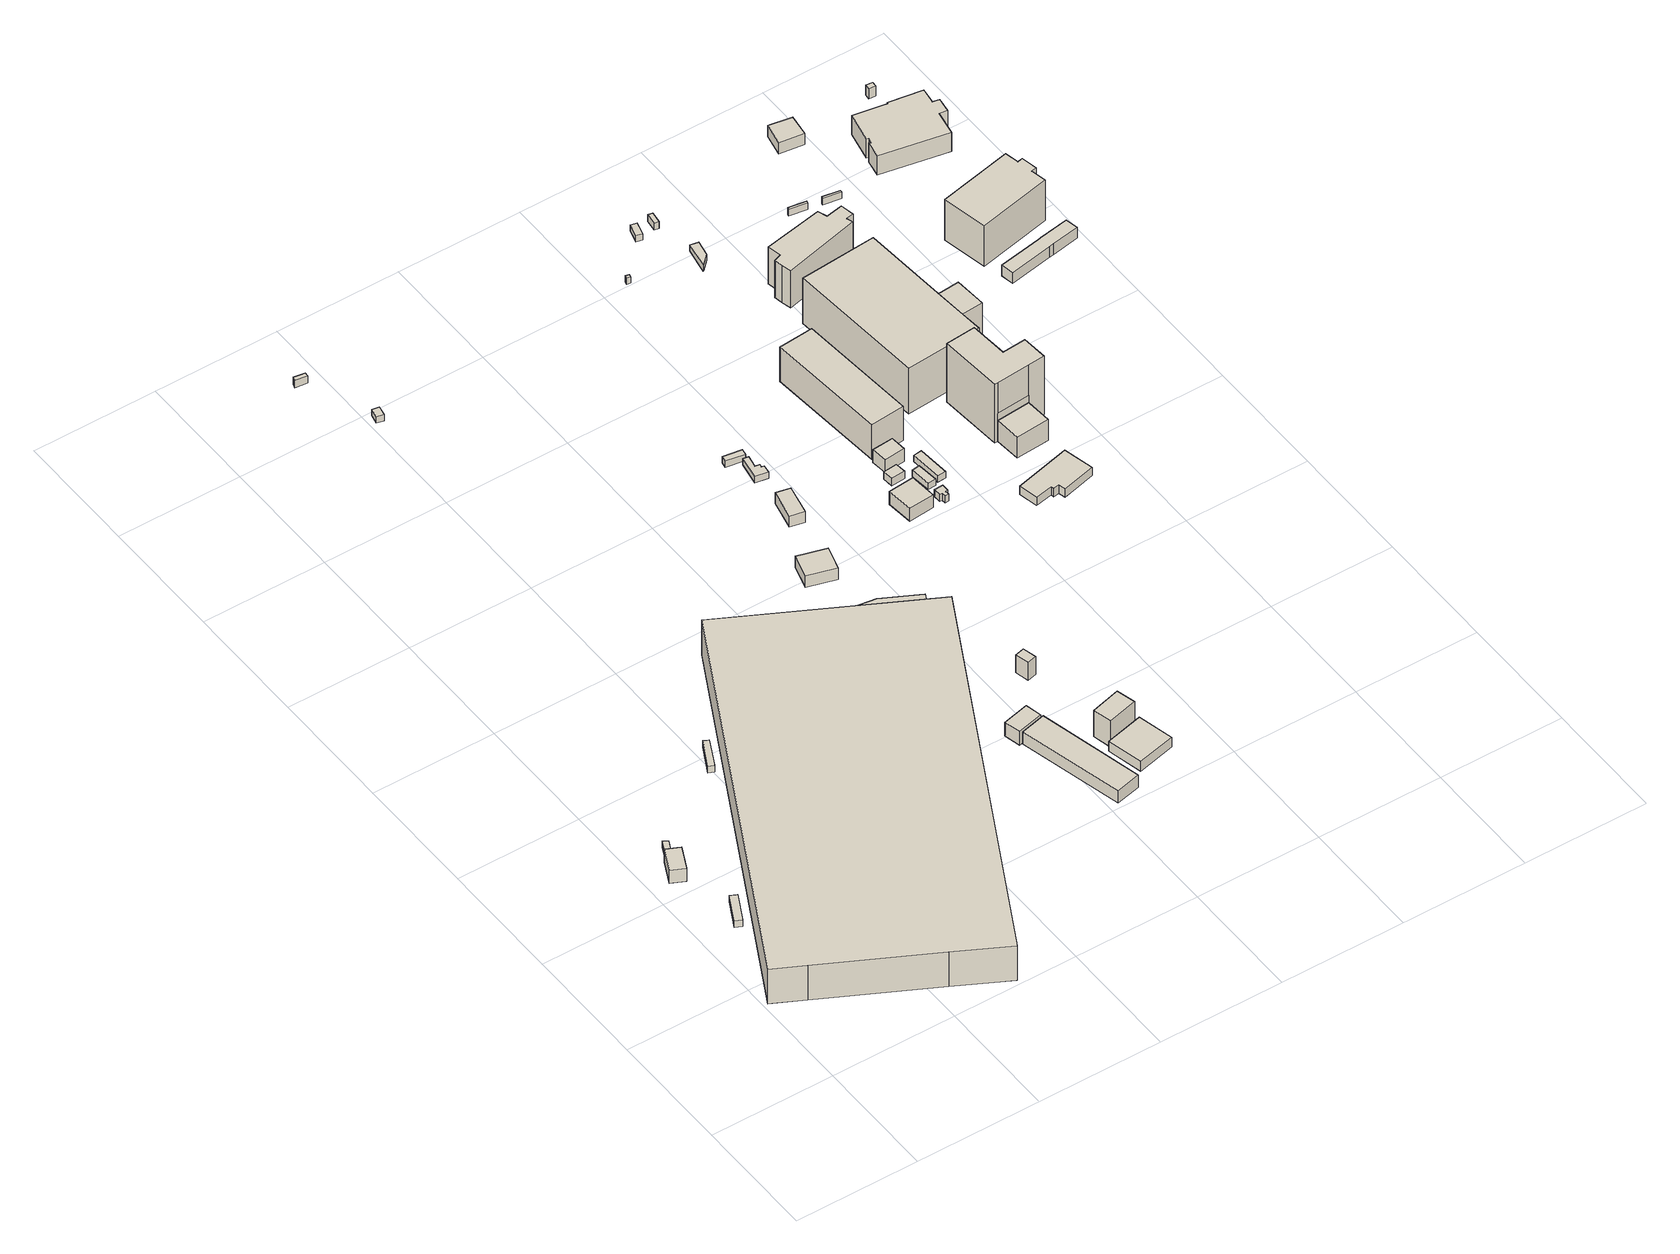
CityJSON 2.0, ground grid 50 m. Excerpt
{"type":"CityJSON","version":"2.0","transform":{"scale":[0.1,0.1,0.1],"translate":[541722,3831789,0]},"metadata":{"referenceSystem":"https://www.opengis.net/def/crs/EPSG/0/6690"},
"CityObjects":{
"building1":{"type":"Building","attributes":{"class":"3001","BuildingDetailAttribute.specifiedBuildingCoverageRate":0.6,"BuildingDetailAttribute.surveyYear":2017,"BuildingHighTideRiskAttribute.description":"1","BuildingHighTideRiskAttribute.rank":"2","BuildingHighTideRiskAttribute.depth":2.58,"BuildingIDAttribute.prefecture":"27","BuildingIDAttribute.city":"27108"},"geometry":[{"type":"Solid","lod":"1","boundaries":[[[[0,1,2,3]],[[2,4,5,3]],[[1,6,4,2]],[[0,7,6,1]],[[3,5,7,0]],[[4,6,7,5]]]]}]},
"building2":{"type":"Building","attributes":{"計測周辺長":27.74,"1/2500図郭":85,"区名":"大正区","町丁目名称":"船町２丁目","街区番号":1,"class":"3001","usage":"441","measuredHeight":6,"storeysAboveGround":1,"BuildingDetailAttribute.buildingRoofEdgeArea":45.51,"BuildingDetailAttribute.buildingStructureType":"610","BuildingDetailAttribute.buildingStructureOrgType":"2","BuildingDetailAttribute.detailedUsage":"1520","BuildingDetailAttribute.specifiedBuildingCoverageRate":0.6,"BuildingDetailAttribute.surveyYear":2017,"BuildingHighTideRiskAttribute.description":"1","BuildingHighTideRiskAttribute.rank":"2","BuildingHighTideRiskAttribute.depth":2.42,"BuildingIDAttribute.prefecture":"27","BuildingIDAttribute.city":"27108"},"geometry":[{"type":"Solid","lod":"1","boundaries":[[[[8,9,10,11]],[[10,12,13,11]],[[9,14,12,10]],[[8,15,14,9]],[[11,13,15,8]],[[12,14,15,13]]]]}]},
"building3":{"type":"Building","attributes":{"class":"3001","BuildingDetailAttribute.specifiedBuildingCoverageRate":0.6,"BuildingDetailAttribute.surveyYear":2017,"BuildingHighTideRiskAttribute.description":"1","BuildingHighTideRiskAttribute.rank":"2","BuildingHighTideRiskAttribute.depth":2.42,"BuildingIDAttribute.prefecture":"27","BuildingIDAttribute.city":"27108"},"geometry":[{"type":"Solid","lod":"1","boundaries":[[[[16,17,18,19]],[[18,20,21,19]],[[17,22,20,18]],[[16,23,22,17]],[[19,21,23,16]],[[20,22,23,21]]]]}]},
"building4":{"type":"Building","attributes":{"class":"3001","BuildingDetailAttribute.specifiedBuildingCoverageRate":0.6,"BuildingDetailAttribute.surveyYear":2017,"BuildingHighTideRiskAttribute.description":"1","BuildingHighTideRiskAttribute.rank":"2","BuildingHighTideRiskAttribute.depth":2.63,"BuildingIDAttribute.prefecture":"27","BuildingIDAttribute.city":"27108"},"geometry":[{"type":"Solid","lod":"1","boundaries":[[[[24,25,26,27]],[[26,28,29,27]],[[25,30,28,26]],[[24,31,30,25]],[[27,29,31,24]],[[28,30,31,29]]]]}]},
"building5":{"type":"Building","attributes":{"計測周辺長":508.28,"1/2500図郭":85,"区名":"大正区","町丁目名称":"船町２丁目","街区番号":1,"class":"3001","usage":"441","measuredHeight":16.4,"storeysAboveGround":1,"BuildingDetailAttribute.buildingRoofEdgeArea":14390.59,"BuildingDetailAttribute.buildingStructureType":"610","BuildingDetailAttribute.buildingStructureOrgType":"2","BuildingDetailAttribute.detailedUsage":"1520","BuildingDetailAttribute.specifiedBuildingCoverageRate":0.6,"BuildingDetailAttribute.surveyYear":2017,"BuildingTsunamiRiskAttribute.description":"1","BuildingTsunamiRiskAttribute.rank":"1","BuildingTsunamiRiskAttribute.depth":0.04,"BuildingHighTideRiskAttribute.description":"1","BuildingHighTideRiskAttribute.rank":"2","BuildingHighTideRiskAttribute.depth":2.72,"BuildingIDAttribute.prefecture":"27","BuildingIDAttribute.city":"27108"},"geometry":[{"type":"Solid","lod":"1","boundaries":[[[[32,33,34,35,36,37,38,39]],[[38,40,41,39]],[[37,42,40,38]],[[36,43,42,37]],[[35,44,43,36]],[[34,45,44,35]],[[33,46,45,34]],[[32,47,46,33]],[[39,41,47,32]],[[40,42,43,44,45,46,47,41]]]]}]},
"building6":{"type":"Building","attributes":{"計測周辺長":12.96,"1/2500図郭":85,"区名":"大正区","町丁目名称":"船町２丁目","街区番号":2,"class":"3001","usage":"441","measuredHeight":3.3,"storeysAboveGround":2,"BuildingDetailAttribute.buildingRoofEdgeArea":8.38,"BuildingDetailAttribute.buildingStructureType":"610","BuildingDetailAttribute.buildingStructureOrgType":"2","BuildingDetailAttribute.detailedUsage":"1520","BuildingDetailAttribute.specifiedBuildingCoverageRate":0.6,"BuildingDetailAttribute.surveyYear":2017,"BuildingTsunamiRiskAttribute.description":"1","BuildingTsunamiRiskAttribute.rank":"2","BuildingTsunamiRiskAttribute.depth":1.89,"BuildingHighTideRiskAttribute.description":"1","BuildingHighTideRiskAttribute.rank":"3","BuildingHighTideRiskAttribute.depth":4.84,"BuildingIDAttribute.prefecture":"27","BuildingIDAttribute.city":"27108"},"geometry":[{"type":"Solid","lod":"1","boundaries":[[[[48,49,50,51]],[[50,52,53,51]],[[49,54,52,50]],[[48,55,54,49]],[[51,53,55,48]],[[52,54,55,53]]]]}]},
"building7":{"type":"Building","attributes":{"class":"3001","BuildingDetailAttribute.specifiedBuildingCoverageRate":0.6,"BuildingDetailAttribute.surveyYear":2017,"BuildingHighTideRiskAttribute.description":"1","BuildingHighTideRiskAttribute.rank":"2","BuildingHighTideRiskAttribute.depth":2.8,"BuildingIDAttribute.prefecture":"27","BuildingIDAttribute.city":"27108"},"geometry":[{"type":"Solid","lod":"1","boundaries":[[[[56,57,58,59]],[[58,60,61,59]],[[57,62,60,58]],[[56,63,62,57]],[[59,61,63,56]],[[60,62,63,61]]]]}]},
"building8":{"type":"Building","attributes":{"計測周辺長":106.25,"1/2500図郭":85,"区名":"大正区","町丁目名称":"船町２丁目","街区番号":1,"class":"3001","usage":"441","measuredHeight":5.9,"storeysAboveGround":2,"BuildingDetailAttribute.buildingRoofEdgeArea":439.44,"BuildingDetailAttribute.buildingStructureType":"610","BuildingDetailAttribute.buildingStructureOrgType":"2","BuildingDetailAttribute.detailedUsage":"1520","BuildingDetailAttribute.specifiedBuildingCoverageRate":0.6,"BuildingDetailAttribute.surveyYear":2017,"BuildingTsunamiRiskAttribute.description":"1","BuildingTsunamiRiskAttribute.rank":"1","BuildingTsunamiRiskAttribute.depth":0.07,"BuildingHighTideRiskAttribute.description":"1","BuildingHighTideRiskAttribute.rank":"2","BuildingHighTideRiskAttribute.depth":2.84,"BuildingIDAttribute.prefecture":"27","BuildingIDAttribute.city":"27108"},"geometry":[{"type":"Solid","lod":"1","boundaries":[[[[64,65,66,67]],[[66,68,69,67]],[[65,70,68,66]],[[64,71,70,65]],[[67,69,71,64]],[[68,70,71,69]]]]}]},
"building9":{"type":"Building","attributes":{"class":"3001","measuredHeight":6.5,"BuildingDetailAttribute.specifiedBuildingCoverageRate":0.6,"BuildingDetailAttribute.surveyYear":2017,"BuildingTsunamiRiskAttribute.description":"1","BuildingTsunamiRiskAttribute.rank":"1","BuildingTsunamiRiskAttribute.depth":0.25,"BuildingHighTideRiskAttribute.description":"1","BuildingHighTideRiskAttribute.rank":"3","BuildingHighTideRiskAttribute.depth":3.13,"BuildingIDAttribute.prefecture":"27","BuildingIDAttribute.city":"27108"},"geometry":[{"type":"Solid","lod":"1","boundaries":[[[[72,73,74,75]],[[74,76,77,75]],[[73,78,76,74]],[[72,79,78,73]],[[75,77,79,72]],[[76,78,79,77]]]]}]},
"building10":{"type":"Building","attributes":{"class":"3003","measuredHeight":7.4,"BuildingDetailAttribute.specifiedBuildingCoverageRate":0.6,"BuildingDetailAttribute.surveyYear":2017,"BuildingTsunamiRiskAttribute.description":"1","BuildingTsunamiRiskAttribute.rank":"1","BuildingTsunamiRiskAttribute.depth":0.05,"BuildingHighTideRiskAttribute.description":"1","BuildingHighTideRiskAttribute.rank":"2","BuildingHighTideRiskAttribute.depth":2.66,"BuildingIDAttribute.prefecture":"27","BuildingIDAttribute.city":"27108"},"geometry":[{"type":"Solid","lod":"1","boundaries":[[[[80,81,82,83,84,85,86,87,88]],[[87,89,90,88]],[[86,91,89,87]],[[85,92,91,86]],[[84,93,92,85]],[[83,94,93,84]],[[82,95,94,83]],[[81,96,95,82]],[[80,97,96,81]],[[88,90,97,80]],[[89,91,92,93,94,95,96,97,90]]]]}]},
"building11":{"type":"Building","attributes":{"計測周辺長":43.85,"1/2500図郭":85,"区名":"大正区","町丁目名称":"船町２丁目","街区番号":2,"class":"3001","usage":"441","measuredHeight":5.4,"storeysAboveGround":1,"BuildingDetailAttribute.buildingRoofEdgeArea":119.47,"BuildingDetailAttribute.buildingStructureType":"610","BuildingDetailAttribute.buildingStructureOrgType":"2","BuildingDetailAttribute.detailedUsage":"1520","BuildingDetailAttribute.specifiedBuildingCoverageRate":0.6,"BuildingDetailAttribute.surveyYear":2017,"BuildingTsunamiRiskAttribute.description":"1","BuildingTsunamiRiskAttribute.rank":"1","BuildingTsunamiRiskAttribute.depth":0.01,"BuildingHighTideRiskAttribute.description":"1","BuildingHighTideRiskAttribute.rank":"2","BuildingHighTideRiskAttribute.depth":2.52,"BuildingIDAttribute.prefecture":"27","BuildingIDAttribute.city":"27108"},"geometry":[{"type":"Solid","lod":"1","boundaries":[[[[98,99,100,101]],[[100,102,103,101]],[[99,104,102,100]],[[98,105,104,99]],[[101,103,105,98]],[[102,104,105,103]]]]}]},
"building12":{"type":"Building","attributes":{"計測周辺長":60.52,"1/2500図郭":85,"区名":"大正区","町丁目名称":"船町２丁目","街区番号":1,"class":"3001","usage":"441","measuredHeight":4.7,"storeysAboveGround":2,"BuildingDetailAttribute.buildingRoofEdgeArea":228.69,"BuildingDetailAttribute.buildingStructureType":"610","BuildingDetailAttribute.buildingStructureOrgType":"2","BuildingDetailAttribute.detailedUsage":"1520","BuildingDetailAttribute.specifiedBuildingCoverageRate":0.6,"BuildingDetailAttribute.surveyYear":2017,"BuildingTsunamiRiskAttribute.description":"1","BuildingTsunamiRiskAttribute.rank":"1","BuildingTsunamiRiskAttribute.depth":0.07,"BuildingHighTideRiskAttribute.description":"1","BuildingHighTideRiskAttribute.rank":"2","BuildingHighTideRiskAttribute.depth":2.74,"BuildingIDAttribute.prefecture":"27","BuildingIDAttribute.city":"27108"},"geometry":[{"type":"Solid","lod":"1","boundaries":[[[[106,107,108,109]],[[108,110,111,109]],[[107,112,110,108]],[[106,113,112,107]],[[109,111,113,106]],[[110,112,113,111]]]]}]},
"building13":{"type":"Building","attributes":{"計測周辺長":39.96,"1/2500図郭":85,"区名":"大正区","町丁目名称":"船町２丁目","街区番号":1,"class":"3001","usage":"441","measuredHeight":12.6,"storeysAboveGround":2,"BuildingDetailAttribute.buildingRoofEdgeArea":94.69,"BuildingDetailAttribute.buildingStructureType":"610","BuildingDetailAttribute.buildingStructureOrgType":"2","BuildingDetailAttribute.detailedUsage":"1520","BuildingDetailAttribute.specifiedBuildingCoverageRate":0.6,"BuildingDetailAttribute.surveyYear":2017,"BuildingTsunamiRiskAttribute.description":"1","BuildingTsunamiRiskAttribute.rank":"1","BuildingTsunamiRiskAttribute.depth":0.2,"BuildingHighTideRiskAttribute.description":"1","BuildingHighTideRiskAttribute.rank":"3","BuildingHighTideRiskAttribute.depth":3.08,"BuildingIDAttribute.prefecture":"27","BuildingIDAttribute.city":"27108"},"geometry":[{"type":"Solid","lod":"1","boundaries":[[[[114,115,116,117]],[[116,118,119,117]],[[115,120,118,116]],[[114,121,120,115]],[[117,119,121,114]],[[118,120,121,119]]]]}]},
"building14":{"type":"Building","attributes":{"計測周辺長":19.13,"1/2500図郭":85,"区名":"大正区","町丁目名称":"船町２丁目","街区番号":1,"class":"3001","usage":"441","measuredHeight":8.5,"storeysAboveGround":1,"BuildingDetailAttribute.buildingRoofEdgeArea":22.1,"BuildingDetailAttribute.buildingStructureType":"610","BuildingDetailAttribute.buildingStructureOrgType":"2","BuildingDetailAttribute.detailedUsage":"1520","BuildingDetailAttribute.specifiedBuildingCoverageRate":0.6,"BuildingDetailAttribute.surveyYear":2017,"BuildingTsunamiRiskAttribute.description":"1","BuildingTsunamiRiskAttribute.rank":"1","BuildingTsunamiRiskAttribute.depth":0.28,"BuildingHighTideRiskAttribute.description":"1","BuildingHighTideRiskAttribute.rank":"3","BuildingHighTideRiskAttribute.depth":3.16,"BuildingIDAttribute.prefecture":"27","BuildingIDAttribute.city":"27108"},"geometry":[{"type":"Solid","lod":"1","boundaries":[[[[122,123,124,125]],[[124,126,127,125]],[[123,128,126,124]],[[122,129,128,123]],[[125,127,129,122]],[[126,128,129,127]]]]}]},
"building15":{"type":"Building","attributes":{"計測周辺長":29.83,"1/2500図郭":85,"区名":"大正区","町丁目名称":"船町２丁目","街区番号":2,"class":"3001","usage":"441","measuredHeight":5.1,"storeysAboveGround":1,"BuildingDetailAttribute.buildingRoofEdgeArea":50.87,"BuildingDetailAttribute.buildingStructureType":"610","BuildingDetailAttribute.buildingStructureOrgType":"2","BuildingDetailAttribute.detailedUsage":"1520","BuildingDetailAttribute.specifiedBuildingCoverageRate":0.6,"BuildingDetailAttribute.surveyYear":2017,"BuildingHighTideRiskAttribute.description":"1","BuildingHighTideRiskAttribute.rank":"2","BuildingHighTideRiskAttribute.depth":2.57,"BuildingIDAttribute.prefecture":"27","BuildingIDAttribute.city":"27108"},"geometry":[{"type":"Solid","lod":"1","boundaries":[[[[130,131,132,133]],[[132,134,135,133]],[[131,136,134,132]],[[130,137,136,131]],[[133,135,137,130]],[[134,136,137,135]]]]}]},
"building16":{"type":"Building","attributes":{"計測周辺長":20.04,"1/2500図郭":85,"区名":"大正区","町丁目名称":"船町２丁目","街区番号":2,"class":"3001","usage":"441","storeysAboveGround":1,"BuildingDetailAttribute.buildingRoofEdgeArea":18.74,"BuildingDetailAttribute.buildingStructureType":"610","BuildingDetailAttribute.buildingStructureOrgType":"2","BuildingDetailAttribute.detailedUsage":"1520","BuildingDetailAttribute.specifiedBuildingCoverageRate":0.6,"BuildingDetailAttribute.surveyYear":2017,"BuildingHighTideRiskAttribute.description":"1","BuildingHighTideRiskAttribute.rank":"2","BuildingHighTideRiskAttribute.depth":2.54,"BuildingIDAttribute.prefecture":"27","BuildingIDAttribute.city":"27108"},"geometry":[{"type":"Solid","lod":"1","boundaries":[[[[138,139,140,141]],[[140,142,143,141]],[[139,144,142,140]],[[138,145,144,139]],[[141,143,145,138]],[[142,144,145,143]]]]}]},
"building17":{"type":"Building","attributes":{"計測周辺長":29.41,"1/2500図郭":85,"区名":"大正区","町丁目名称":"船町２丁目","街区番号":2,"class":"3001","usage":"441","storeysAboveGround":1,"BuildingDetailAttribute.buildingRoofEdgeArea":32.76,"BuildingDetailAttribute.buildingStructureType":"610","BuildingDetailAttribute.buildingStructureOrgType":"2","BuildingDetailAttribute.detailedUsage":"1520","BuildingDetailAttribute.specifiedBuildingCoverageRate":0.6,"BuildingDetailAttribute.surveyYear":2017,"BuildingHighTideRiskAttribute.description":"1","BuildingHighTideRiskAttribute.rank":"2","BuildingHighTideRiskAttribute.depth":2.5,"BuildingIDAttribute.prefecture":"27","BuildingIDAttribute.city":"27108"},"geometry":[{"type":"Solid","lod":"1","boundaries":[[[[146,147,148,149,150,151,152,153]],[[152,154,155,153]],[[151,156,154,152]],[[150,157,156,151]],[[149,158,157,150]],[[148,159,158,149]],[[147,160,159,148]],[[146,161,160,147]],[[153,155,161,146]],[[154,156,157,158,159,160,161,155]]]]}]},
"building18":{"type":"Building","attributes":{"計測周辺長":42.04,"1/2500図郭":85,"区名":"大正区","町丁目名称":"船町２丁目","街区番号":2,"class":"3001","usage":"441","measuredHeight":6.1,"storeysAboveGround":1,"BuildingDetailAttribute.buildingRoofEdgeArea":110.4,"BuildingDetailAttribute.buildingStructureType":"610","BuildingDetailAttribute.buildingStructureOrgType":"2","BuildingDetailAttribute.detailedUsage":"1520","BuildingDetailAttribute.specifiedBuildingCoverageRate":0.6,"BuildingDetailAttribute.surveyYear":2017,"BuildingHighTideRiskAttribute.description":"1","BuildingHighTideRiskAttribute.rank":"2","BuildingHighTideRiskAttribute.depth":2.33,"BuildingIDAttribute.prefecture":"27","BuildingIDAttribute.city":"27108"},"geometry":[{"type":"Solid","lod":"1","boundaries":[[[[162,163,164,165]],[[164,166,167,165]],[[163,168,166,164]],[[162,169,168,163]],[[165,167,169,162]],[[166,168,169,167]]]]}]},
"building19":{"type":"Building","attributes":{"計測周辺長":19.79,"1/2500図郭":85,"区名":"大正区","町丁目名称":"船町２丁目","街区番号":2,"class":"3001","usage":"441","measuredHeight":3.5,"storeysAboveGround":1,"BuildingDetailAttribute.buildingRoofEdgeArea":24.03,"BuildingDetailAttribute.buildingStructureType":"610","BuildingDetailAttribute.buildingStructureOrgType":"2","BuildingDetailAttribute.detailedUsage":"1520","BuildingDetailAttribute.specifiedBuildingCoverageRate":0.6,"BuildingDetailAttribute.surveyYear":2017,"BuildingHighTideRiskAttribute.description":"1","BuildingHighTideRiskAttribute.rank":"2","BuildingHighTideRiskAttribute.depth":2.43,"BuildingIDAttribute.prefecture":"27","BuildingIDAttribute.city":"27108"},"geometry":[{"type":"Solid","lod":"1","boundaries":[[[[170,171,172,173]],[[172,174,175,173]],[[171,176,174,172]],[[170,177,176,171]],[[173,175,177,170]],[[174,176,177,175]]]]}]},
"building20":{"type":"Building","attributes":{"class":"3001","measuredHeight":3.3,"BuildingDetailAttribute.specifiedBuildingCoverageRate":0.6,"BuildingDetailAttribute.surveyYear":2017,"BuildingHighTideRiskAttribute.description":"1","BuildingHighTideRiskAttribute.rank":"2","BuildingHighTideRiskAttribute.depth":2.33,"BuildingIDAttribute.prefecture":"27","BuildingIDAttribute.city":"27108"},"geometry":[{"type":"Solid","lod":"1","boundaries":[[[[178,179,180,181,182,183,184,185]],[[184,186,187,185]],[[183,188,186,184]],[[182,189,188,183]],[[181,190,189,182]],[[180,191,190,181]],[[179,192,191,180]],[[178,193,192,179]],[[185,187,193,178]],[[186,188,189,190,191,192,193,187]]]]}]},
"building21":{"type":"Building","attributes":{"計測周辺長":23.26,"1/2500図郭":85,"区名":"大正区","町丁目名称":"船町２丁目","街区番号":2,"class":"3003","usage":"441","storeysAboveGround":1,"BuildingDetailAttribute.buildingRoofEdgeArea":27,"BuildingDetailAttribute.buildingStructureType":"610","BuildingDetailAttribute.buildingStructureOrgType":"2","BuildingDetailAttribute.detailedUsage":"1520","BuildingDetailAttribute.specifiedBuildingCoverageRate":0.6,"BuildingDetailAttribute.surveyYear":2017,"BuildingHighTideRiskAttribute.description":"1","BuildingHighTideRiskAttribute.rank":"2","BuildingHighTideRiskAttribute.depth":2.32,"BuildingIDAttribute.prefecture":"27","BuildingIDAttribute.city":"27108"},"geometry":[{"type":"Solid","lod":"1","boundaries":[[[[194,195,196,197]],[[196,198,199,197]],[[195,200,198,196]],[[194,201,200,195]],[[197,199,201,194]],[[198,200,201,199]]]]}]},
"building22":{"type":"Building","attributes":{"計測周辺長":29.82,"1/2500図郭":85,"区名":"大正区","町丁目名称":"船町２丁目","街区番号":2,"class":"3001","usage":"441","measuredHeight":6.1,"storeysAboveGround":1,"BuildingDetailAttribute.buildingRoofEdgeArea":54.49,"BuildingDetailAttribute.buildingStructureType":"610","BuildingDetailAttribute.buildingStructureOrgType":"2","BuildingDetailAttribute.detailedUsage":"1520","BuildingDetailAttribute.specifiedBuildingCoverageRate":0.6,"BuildingDetailAttribute.surveyYear":2017,"BuildingTsunamiRiskAttribute.description":"1","BuildingTsunamiRiskAttribute.rank":"1","BuildingTsunamiRiskAttribute.depth":0.09,"BuildingHighTideRiskAttribute.description":"1","BuildingHighTideRiskAttribute.rank":"2","BuildingHighTideRiskAttribute.depth":2.98,"BuildingIDAttribute.prefecture":"27","BuildingIDAttribute.city":"27108"},"geometry":[{"type":"Solid","lod":"1","boundaries":[[[[202,203,204,205]],[[204,206,207,205]],[[203,208,206,204]],[[202,209,208,203]],[[205,207,209,202]],[[206,208,209,207]]]]}]},
"building23":{"type":"Building","attributes":{"計測周辺長":32.53,"1/2500図郭":85,"区名":"大正区","町丁目名称":"船町２丁目","街区番号":2,"class":"3003","usage":"441","measuredHeight":3,"storeysAboveGround":1,"BuildingDetailAttribute.buildingRoofEdgeArea":43.71,"BuildingDetailAttribute.buildingStructureType":"610","BuildingDetailAttribute.buildingStructureOrgType":"2","BuildingDetailAttribute.detailedUsage":"1520","BuildingDetailAttribute.specifiedBuildingCoverageRate":0.6,"BuildingDetailAttribute.surveyYear":2017,"BuildingHighTideRiskAttribute.description":"1","BuildingHighTideRiskAttribute.rank":"2","BuildingHighTideRiskAttribute.depth":2.51,"BuildingIDAttribute.prefecture":"27","BuildingIDAttribute.city":"27108"},"geometry":[{"type":"Solid","lod":"1","boundaries":[[[[210,211,212,213]],[[212,214,215,213]],[[211,216,214,212]],[[210,217,216,211]],[[213,215,217,210]],[[214,216,217,215]]]]}]},
"building24":{"type":"Building","attributes":{"計測周辺長":124.95,"1/2500図郭":85,"区名":"大正区","町丁目名称":"船町２丁目","街区番号":2,"class":"3001","usage":"441","measuredHeight":16.3,"storeysAboveGround":1,"BuildingDetailAttribute.buildingRoofEdgeArea":676.81,"BuildingDetailAttribute.buildingStructureType":"610","BuildingDetailAttribute.buildingStructureOrgType":"2","BuildingDetailAttribute.detailedUsage":"1520","BuildingDetailAttribute.specifiedBuildingCoverageRate":0.6,"BuildingDetailAttribute.surveyYear":2017,"BuildingTsunamiRiskAttribute.description":"1","BuildingTsunamiRiskAttribute.rank":"1","BuildingTsunamiRiskAttribute.depth":0.4,"BuildingHighTideRiskAttribute.description":"1","BuildingHighTideRiskAttribute.rank":"3","BuildingHighTideRiskAttribute.depth":3.29,"BuildingIDAttribute.prefecture":"27","BuildingIDAttribute.city":"27108"},"geometry":[{"type":"Solid","lod":"1","boundaries":[[[[218,219,220,221]],[[220,222,223,221]],[[219,224,222,220]],[[218,225,224,219]],[[221,223,225,218]],[[222,224,225,223]]]]}]},
"building25":{"type":"Building","attributes":{"class":"3001","BuildingDetailAttribute.specifiedBuildingCoverageRate":0.6,"BuildingDetailAttribute.surveyYear":2017,"BuildingTsunamiRiskAttribute.description":"1","BuildingTsunamiRiskAttribute.rank":"2","BuildingTsunamiRiskAttribute.depth":1.65,"BuildingHighTideRiskAttribute.description":"1","BuildingHighTideRiskAttribute.rank":"3","BuildingHighTideRiskAttribute.depth":4.58,"BuildingIDAttribute.prefecture":"27","BuildingIDAttribute.city":"27108"},"geometry":[{"type":"Solid","lod":"1","boundaries":[[[[226,227,228,229]],[[228,230,231,229]],[[227,232,230,228]],[[226,233,232,227]],[[229,231,233,226]],[[230,232,233,231]]]]}]},
"building26":{"type":"Building","attributes":{"計測周辺長":70.92,"1/2500図郭":85,"区名":"大正区","町丁目名称":"船町２丁目","街区番号":1,"class":"3001","usage":"441","measuredHeight":4,"storeysAboveGround":3,"BuildingDetailAttribute.buildingRoofEdgeArea":252.22,"BuildingDetailAttribute.buildingStructureType":"610","BuildingDetailAttribute.buildingStructureOrgType":"2","BuildingDetailAttribute.detailedUsage":"1520","BuildingDetailAttribute.specifiedBuildingCoverageRate":0.6,"BuildingDetailAttribute.surveyYear":2017,"BuildingTsunamiRiskAttribute.description":"1","BuildingTsunamiRiskAttribute.rank":"2","BuildingTsunamiRiskAttribute.depth":0.55,"BuildingHighTideRiskAttribute.description":"1","BuildingHighTideRiskAttribute.rank":"3","BuildingHighTideRiskAttribute.depth":3.46,"BuildingIDAttribute.prefecture":"27","BuildingIDAttribute.city":"27108"},"geometry":[{"type":"Solid","lod":"1","boundaries":[[[[234,235,236,237,238,239,240,241]],[[240,242,243,241]],[[239,244,242,240]],[[238,245,244,239]],[[237,246,245,238]],[[236,247,246,237]],[[235,248,247,236]],[[234,249,248,235]],[[241,243,249,234]],[[242,244,245,246,247,248,249,243]]]]}]},
"building27":{"type":"Building","attributes":{"class":"3001","BuildingDetailAttribute.specifiedBuildingCoverageRate":0.6,"BuildingDetailAttribute.surveyYear":2017,"BuildingTsunamiRiskAttribute.description":"1","BuildingTsunamiRiskAttribute.rank":"2","BuildingTsunamiRiskAttribute.depth":1.64,"BuildingHighTideRiskAttribute.description":"1","BuildingHighTideRiskAttribute.rank":"3","BuildingHighTideRiskAttribute.depth":4.56,"BuildingIDAttribute.prefecture":"27","BuildingIDAttribute.city":"27108"},"geometry":[{"type":"Solid","lod":"1","boundaries":[[[[250,251,252,253]],[[252,254,255,253]],[[251,256,254,252]],[[250,257,256,251]],[[253,255,257,250]],[[254,256,257,255]]]]}]},
"building28":{"type":"Building","attributes":{"計測周辺長":47.83,"1/2500図郭":85,"区名":"大正区","町丁目名称":"船町２丁目","街区番号":1,"class":"3003","usage":"441","measuredHeight":9.9,"storeysAboveGround":1,"BuildingDetailAttribute.buildingRoofEdgeArea":140.59,"BuildingDetailAttribute.buildingStructureType":"610","BuildingDetailAttribute.buildingStructureOrgType":"2","BuildingDetailAttribute.detailedUsage":"1520","BuildingDetailAttribute.specifiedBuildingCoverageRate":0.6,"BuildingDetailAttribute.surveyYear":2017,"BuildingTsunamiRiskAttribute.description":"1","BuildingTsunamiRiskAttribute.rank":"1","BuildingTsunamiRiskAttribute.depth":0.33,"BuildingHighTideRiskAttribute.description":"1","BuildingHighTideRiskAttribute.rank":"3","BuildingHighTideRiskAttribute.depth":3.24,"BuildingIDAttribute.prefecture":"27","BuildingIDAttribute.city":"27108"},"geometry":[{"type":"Solid","lod":"1","boundaries":[[[[258,259,260,261]],[[260,262,263,261]],[[259,264,262,260]],[[258,265,264,259]],[[261,263,265,258]],[[262,264,265,263]]]]}]},
"building29":{"type":"Building","attributes":{"class":"3003","measuredHeight":13.3,"BuildingDetailAttribute.specifiedBuildingCoverageRate":0.6,"BuildingDetailAttribute.surveyYear":2017,"BuildingTsunamiRiskAttribute.description":"1","BuildingTsunamiRiskAttribute.rank":"1","BuildingTsunamiRiskAttribute.depth":0.42,"BuildingHighTideRiskAttribute.description":"1","BuildingHighTideRiskAttribute.rank":"3","BuildingHighTideRiskAttribute.depth":3.34,"BuildingIDAttribute.prefecture":"27","BuildingIDAttribute.city":"27108"},"geometry":[{"type":"Solid","lod":"1","boundaries":[[[[266,258,261]],[[258,267,268,261]],[[266,269,267,258]],[[261,268,269,266]],[[267,269,268]]]]}]},
"building30":{"type":"Building","attributes":{"計測周辺長":25.78,"1/2500図郭":85,"区名":"大正区","町丁目名称":"船町２丁目","街区番号":1,"class":"3001","usage":"401","storeysAboveGround":2,"BuildingDetailAttribute.buildingRoofEdgeArea":28.56,"BuildingDetailAttribute.buildingStructureType":"610","BuildingDetailAttribute.buildingStructureOrgType":"2","BuildingDetailAttribute.detailedUsage":"1310","BuildingDetailAttribute.specifiedBuildingCoverageRate":0.6,"BuildingDetailAttribute.surveyYear":2017,"BuildingTsunamiRiskAttribute.description":"1","BuildingTsunamiRiskAttribute.rank":"2","BuildingTsunamiRiskAttribute.depth":2.1,"BuildingHighTideRiskAttribute.description":"1","BuildingHighTideRiskAttribute.rank":"4","BuildingHighTideRiskAttribute.depth":5.02,"BuildingIDAttribute.prefecture":"27","BuildingIDAttribute.city":"27108"},"geometry":[{"type":"Solid","lod":"1","boundaries":[[[[270,271,272,273,274]],[[273,275,276,274]],[[272,277,275,273]],[[271,278,277,272]],[[270,279,278,271]],[[274,276,279,270]],[[275,277,278,279,276]]]]}]},
"building31":{"type":"Building","attributes":{"class":"3001","measuredHeight":3.1,"BuildingDetailAttribute.specifiedBuildingCoverageRate":0.6,"BuildingDetailAttribute.surveyYear":2017,"BuildingTsunamiRiskAttribute.description":"1","BuildingTsunamiRiskAttribute.rank":"2","BuildingTsunamiRiskAttribute.depth":1.64,"BuildingHighTideRiskAttribute.description":"1","BuildingHighTideRiskAttribute.rank":"3","BuildingHighTideRiskAttribute.depth":4.56,"BuildingIDAttribute.prefecture":"27","BuildingIDAttribute.city":"27108"},"geometry":[{"type":"Solid","lod":"1","boundaries":[[[[280,281,282,283]],[[282,284,285,283]],[[281,286,284,282]],[[280,287,286,281]],[[283,285,287,280]],[[284,286,287,285]]]]}]},
"building32":{"type":"Building","attributes":{"計測周辺長":94.32,"1/2500図郭":85,"区名":"大正区","町丁目名称":"船町２丁目","街区番号":1,"class":"3001","usage":"441","measuredHeight":27.8,"storeysAboveGround":1,"BuildingDetailAttribute.buildingRoofEdgeArea":405.15,"BuildingDetailAttribute.buildingStructureType":"610","BuildingDetailAttribute.buildingStructureOrgType":"2","BuildingDetailAttribute.detailedUsage":"1520","BuildingDetailAttribute.specifiedBuildingCoverageRate":0.6,"BuildingDetailAttribute.surveyYear":2017,"BuildingTsunamiRiskAttribute.description":"1","BuildingTsunamiRiskAttribute.rank":"1","BuildingTsunamiRiskAttribute.depth":0.46,"BuildingHighTideRiskAttribute.description":"1","BuildingHighTideRiskAttribute.rank":"3","BuildingHighTideRiskAttribute.depth":3.38,"BuildingIDAttribute.prefecture":"27","BuildingIDAttribute.city":"27108"},"geometry":[{"type":"Solid","lod":"1","boundaries":[[[[266,261,288,289,290,291,292,293,258]],[[293,294,295,258]],[[292,296,294,293]],[[291,297,296,292]],[[290,298,297,291]],[[289,299,298,290]],[[288,300,299,289]],[[261,301,300,288]],[[266,302,301,261]],[[258,295,302,266]],[[294,296,297,298,299,300,301,302,295]]]]}]},
"building33":{"type":"Building","attributes":{"計測周辺長":174.04,"1/2500図郭":85,"区名":"大正区","町丁目名称":"船町２丁目","街区番号":1,"class":"3002","usage":"441","measuredHeight":21.6,"storeysAboveGround":5,"BuildingDetailAttribute.buildingRoofEdgeArea":1729.69,"BuildingDetailAttribute.buildingStructureType":"603","BuildingDetailAttribute.buildingStructureOrgType":"3","BuildingDetailAttribute.detailedUsage":"1520","BuildingDetailAttribute.specifiedBuildingCoverageRate":0.6,"BuildingDetailAttribute.surveyYear":2017,"BuildingTsunamiRiskAttribute.description":"1","BuildingTsunamiRiskAttribute.rank":"2","BuildingTsunamiRiskAttribute.depth":0.56,"BuildingHighTideRiskAttribute.description":"1","BuildingHighTideRiskAttribute.rank":"3","BuildingHighTideRiskAttribute.depth":3.57,"BuildingIDAttribute.prefecture":"27","BuildingIDAttribute.city":"27108"},"geometry":[{"type":"Solid","lod":"1","boundaries":[[[[303,304,305,306,307,308]],[[307,309,310,308]],[[306,311,309,307]],[[305,312,311,306]],[[304,313,312,305]],[[303,314,313,304]],[[308,310,314,303]],[[309,311,312,313,314,310]]]]}]},
"building34":{"type":"Building","attributes":{"計測周辺長":93.64,"1/2500図郭":85,"区名":"大正区","町丁目名称":"船町２丁目","街区番号":1,"class":"3002","usage":"441","measuredHeight":17.6,"storeysAboveGround":5,"BuildingDetailAttribute.buildingRoofEdgeArea":383.12,"BuildingDetailAttribute.buildingStructureType":"603","BuildingDetailAttribute.buildingStructureOrgType":"3","BuildingDetailAttribute.detailedUsage":"1520","BuildingDetailAttribute.specifiedBuildingCoverageRate":0.6,"BuildingDetailAttribute.surveyYear":2017,"BuildingTsunamiRiskAttribute.description":"1","BuildingTsunamiRiskAttribute.rank":"2","BuildingTsunamiRiskAttribute.depth":0.71,"BuildingHighTideRiskAttribute.description":"1","BuildingHighTideRiskAttribute.rank":"3","BuildingHighTideRiskAttribute.depth":3.62,"BuildingIDAttribute.prefecture":"27","BuildingIDAttribute.city":"27108"},"geometry":[{"type":"Solid","lod":"1","boundaries":[[[[315,316,317,318,319,320,321,322,323,324,325]],[[324,326,327,325]],[[323,328,326,324]],[[322,329,328,323]],[[321,330,329,322]],[[320,331,330,321]],[[319,332,331,320]],[[318,333,332,319]],[[317,334,333,318]],[[316,335,334,317]],[[315,336,335,316]],[[325,327,336,315]],[[326,328,329,330,331,332,333,334,335,336,327]]]]}]},
"building35":{"type":"Building","attributes":{"計測周辺長":43.64,"1/2500図郭":85,"区名":"大正区","町丁目名称":"船町２丁目","街区番号":1,"class":"3001","usage":"441","measuredHeight":21.1,"storeysAboveGround":1,"BuildingDetailAttribute.buildingRoofEdgeArea":115.01,"BuildingDetailAttribute.buildingStructureType":"610","BuildingDetailAttribute.buildingStructureOrgType":"2","BuildingDetailAttribute.detailedUsage":"1520","BuildingDetailAttribute.specifiedBuildingCoverageRate":0.6,"BuildingDetailAttribute.surveyYear":2017,"BuildingTsunamiRiskAttribute.description":"1","BuildingTsunamiRiskAttribute.rank":"2","BuildingTsunamiRiskAttribute.depth":0.58,"BuildingHighTideRiskAttribute.description":"1","BuildingHighTideRiskAttribute.rank":"3","BuildingHighTideRiskAttribute.depth":3.5,"BuildingIDAttribute.prefecture":"27","BuildingIDAttribute.city":"27108"},"geometry":[{"type":"Solid","lod":"1","boundaries":[[[[337,338,339,340]],[[339,341,342,340]],[[338,343,341,339]],[[337,344,343,338]],[[340,342,344,337]],[[341,343,344,342]]]]}]},
"building36":{"type":"Building","attributes":{"class":"3003","measuredHeight":3.2,"BuildingDetailAttribute.specifiedBuildingCoverageRate":0.6,"BuildingDetailAttribute.surveyYear":2017,"BuildingTsunamiRiskAttribute.description":"1","BuildingTsunamiRiskAttribute.rank":"2","BuildingTsunamiRiskAttribute.depth":2.37,"BuildingHighTideRiskAttribute.description":"1","BuildingHighTideRiskAttribute.rank":"4","BuildingHighTideRiskAttribute.depth":5.29,"BuildingIDAttribute.prefecture":"27","BuildingIDAttribute.city":"27108"},"geometry":[{"type":"Solid","lod":"1","boundaries":[[[[345,346,347,348]],[[347,349,350,348]],[[346,351,349,347]],[[345,352,351,346]],[[348,350,352,345]],[[349,351,352,350]]]]}]},
"building37":{"type":"Building","attributes":{"class":"3003","measuredHeight":3.1,"BuildingDetailAttribute.specifiedBuildingCoverageRate":0.6,"BuildingDetailAttribute.surveyYear":2017,"BuildingTsunamiRiskAttribute.description":"1","BuildingTsunamiRiskAttribute.rank":"2","BuildingTsunamiRiskAttribute.depth":2.32,"BuildingHighTideRiskAttribute.description":"1","BuildingHighTideRiskAttribute.rank":"4","BuildingHighTideRiskAttribute.depth":5.25,"BuildingIDAttribute.prefecture":"27","BuildingIDAttribute.city":"27108"},"geometry":[{"type":"Solid","lod":"1","boundaries":[[[[353,354,355,356]],[[355,357,358,356]],[[354,359,357,355]],[[353,360,359,354]],[[356,358,360,353]],[[357,359,360,358]]]]}]},
"building38":{"type":"Building","attributes":{"計測周辺長":37.29,"1/2500図郭":85,"区名":"大正区","町丁目名称":"船町１丁目","街区番号":3,"class":"3003","usage":"441","measuredHeight":5.3,"storeysAboveGround":1,"BuildingDetailAttribute.buildingRoofEdgeArea":86.47,"BuildingDetailAttribute.buildingStructureType":"610","BuildingDetailAttribute.buildingStructureOrgType":"2","BuildingDetailAttribute.detailedUsage":"1520","BuildingDetailAttribute.specifiedBuildingCoverageRate":0.6,"BuildingDetailAttribute.surveyYear":2017,"BuildingTsunamiRiskAttribute.description":"1","BuildingTsunamiRiskAttribute.rank":"2","BuildingTsunamiRiskAttribute.depth":1.58,"BuildingHighTideRiskAttribute.description":"1","BuildingHighTideRiskAttribute.rank":"3","BuildingHighTideRiskAttribute.depth":4.5,"BuildingIDAttribute.prefecture":"27","BuildingIDAttribute.city":"27108"},"geometry":[{"type":"Solid","lod":"1","boundaries":[[[[361,362,363,364,365]],[[364,366,367,365]],[[363,368,366,364]],[[362,369,368,363]],[[361,370,369,362]],[[365,367,370,361]],[[366,368,369,370,367]]]]}]},
"building39":{"type":"Building","attributes":{"計測周辺長":72.01,"1/2500図郭":85,"区名":"大正区","町丁目名称":"船町２丁目","街区番号":1,"class":"3001","usage":"441","measuredHeight":5.1,"storeysAboveGround":2,"BuildingDetailAttribute.buildingRoofEdgeArea":160.23,"BuildingDetailAttribute.buildingStructureType":"610","BuildingDetailAttribute.buildingStructureOrgType":"2","BuildingDetailAttribute.detailedUsage":"1520","BuildingDetailAttribute.specifiedBuildingCoverageRate":0.6,"BuildingDetailAttribute.surveyYear":2017,"BuildingTsunamiRiskAttribute.description":"1","BuildingTsunamiRiskAttribute.rank":"2","BuildingTsunamiRiskAttribute.depth":0.73,"BuildingHighTideRiskAttribute.description":"1","BuildingHighTideRiskAttribute.rank":"3","BuildingHighTideRiskAttribute.depth":3.64,"BuildingIDAttribute.prefecture":"27","BuildingIDAttribute.city":"27108"},"geometry":[{"type":"Solid","lod":"1","boundaries":[[[[371,372,373,374,375,376,377,378]],[[377,379,380,378]],[[376,381,379,377]],[[375,382,381,376]],[[374,383,382,375]],[[373,384,383,374]],[[372,385,384,373]],[[371,386,385,372]],[[378,380,386,371]],[[379,381,382,383,384,385,386,380]]]]}]},
"building40":{"type":"Building","attributes":{"計測周辺長":100.23,"1/2500図郭":85,"区名":"大正区","町丁目名称":"船町２丁目","街区番号":1,"class":"3002","usage":"441","measuredHeight":19.3,"storeysAboveGround":5,"BuildingDetailAttribute.buildingRoofEdgeArea":557.22,"BuildingDetailAttribute.buildingStructureType":"603","BuildingDetailAttribute.buildingStructureOrgType":"3","BuildingDetailAttribute.detailedUsage":"1520","BuildingDetailAttribute.specifiedBuildingCoverageRate":0.6,"BuildingDetailAttribute.surveyYear":2017,"BuildingTsunamiRiskAttribute.description":"1","BuildingTsunamiRiskAttribute.rank":"2","BuildingTsunamiRiskAttribute.depth":1.13,"BuildingHighTideRiskAttribute.description":"1","BuildingHighTideRiskAttribute.rank":"3","BuildingHighTideRiskAttribute.depth":4.05,"BuildingIDAttribute.prefecture":"27","BuildingIDAttribute.city":"27108"},"geometry":[{"type":"Solid","lod":"1","boundaries":[[[[387,388,389,390,391,392,393,394]],[[393,395,396,394]],[[392,397,395,393]],[[391,398,397,392]],[[390,399,398,391]],[[389,400,399,390]],[[388,401,400,389]],[[387,402,401,388]],[[394,396,402,387]],[[395,397,398,399,400,401,402,396]]]]}]},
"building41":{"type":"Building","attributes":{"計測周辺長":106.65,"1/2500図郭":85,"区名":"大正区","町丁目名称":"船町１丁目","街区番号":3,"class":"3001","usage":"441","measuredHeight":9,"storeysAboveGround":2,"BuildingDetailAttribute.buildingRoofEdgeArea":616.62,"BuildingDetailAttribute.buildingStructureType":"610","BuildingDetailAttribute.buildingStructureOrgType":"2","BuildingDetailAttribute.detailedUsage":"1510","BuildingDetailAttribute.specifiedBuildingCoverageRate":0.6,"BuildingDetailAttribute.surveyYear":2017,"BuildingTsunamiRiskAttribute.description":"1","BuildingTsunamiRiskAttribute.rank":"2","BuildingTsunamiRiskAttribute.depth":1.76,"BuildingHighTideRiskAttribute.description":"1","BuildingHighTideRiskAttribute.rank":"3","BuildingHighTideRiskAttribute.depth":4.68,"BuildingIDAttribute.prefecture":"27","BuildingIDAttribute.city":"27108"},"geometry":[{"type":"Solid","lod":"1","boundaries":[[[[403,404,405,406,407,408,409,410,411,412,413,414,415,416]],[[415,417,418,416]],[[414,419,417,415]],[[413,420,419,414]],[[412,421,420,413]],[[411,422,421,412]],[[410,423,422,411]],[[409,424,423,410]],[[408,425,424,409]],[[407,426,425,408]],[[406,427,426,407]],[[405,428,427,406]],[[404,429,428,405]],[[403,430,429,404]],[[416,418,430,403]],[[417,419,420,421,422,423,424,425,426,427,428,429,430,418]]]]}]},
"building42":{"type":"Building","attributes":{"計測周辺長":9.84,"1/2500図郭":85,"区名":"大正区","町丁目名称":"船町１丁目","街区番号":3,"class":"3001","usage":"441","measuredHeight":4.8,"storeysAboveGround":1,"BuildingDetailAttribute.buildingRoofEdgeArea":5.94,"BuildingDetailAttribute.buildingStructureType":"610","BuildingDetailAttribute.buildingStructureOrgType":"2","BuildingDetailAttribute.detailedUsage":"1520","BuildingDetailAttribute.specifiedBuildingCoverageRate":0.6,"BuildingDetailAttribute.surveyYear":2017,"BuildingTsunamiRiskAttribute.description":"1","BuildingTsunamiRiskAttribute.rank":"2","BuildingTsunamiRiskAttribute.depth":1.5,"BuildingHighTideRiskAttribute.description":"1","BuildingHighTideRiskAttribute.rank":"3","BuildingHighTideRiskAttribute.depth":4.42,"BuildingIDAttribute.prefecture":"27","BuildingIDAttribute.city":"27108"},"geometry":[{"type":"Solid","lod":"1","boundaries":[[[[431,432,433,434]],[[433,435,436,434]],[[432,437,435,433]],[[431,438,437,432]],[[434,436,438,431]],[[435,437,438,436]]]]}]}
},
"vertices":[
[120,753,33],[177,864,33],[203,851,33],[146,740,33],[203,851,63],[146,740,63],[177,864,63],[120,753,63],
[58,1049,37],[103,1143,37],[157,1118,37],[112,1023,37],[157,1118,97],[112,1023,97],[103,1143,97],[58,1049,97],
[118,1160,37],[138,1203,37],[156,1192,37],[137,1152,37],[156,1192,67],[137,1152,67],[138,1203,67],[118,1160,67],
[471,1412,33],[527,1524,33],[548,1514,33],[492,1402,33],[548,1514,63],[492,1402,63],[527,1524,63],[471,1412,63],
[1535,1500,31],[760,0,31],[552,108,31],[125,328,31],[4,390,31],[779,1892,31],[989,1783,31],[1470,1534,31],[989,1783,195],[1470,1534,195],[779,1892,195],[4,390,195],[125,328,195],[552,108,195],[760,0,195],[1535,1500,195],
[443,3734,12],[395,3741,12],[400,3758,12],[445,3751,12],[400,3758,46],[445,3751,46],[395,3741,46],[443,3734,46],
[513,3430,30],[521,3468,30],[549,3463,30],[541,3424,30],[549,3463,60],[541,3424,60],[521,3468,60],[513,3430,60],
[1423,919,30],[1523,943,30],[1624,526,30],[1525,503,30],[1624,526,89],[1525,503,89],[1523,943,89],[1423,919,89],
[1396,986,30],[1501,1011,30],[1516,946,30],[1411,921,30],[1516,946,95],[1411,921,95],[1501,1011,95],[1396,986,95],
[989,1783,29],[1013,1829,29],[1135,1766,29],[1148,1791,29],[1234,1746,29],[1228,1735,29],[1376,1713,29],[1523,1637,29],[1470,1534,29],[1523,1637,103],[1470,1534,103],[1376,1713,103],[1228,1735,103],[1234,1746,103],[1148,1791,103],[1135,1766,103],[1013,1829,103],[989,1783,103],
[1249,1953,32],[1276,2051,32],[1390,2019,32],[1362,1921,32],[1390,2019,86],[1362,1921,86],[1276,2051,86],[1249,1953,86],
[1640,724,32],[1792,760,32],[1826,618,32],[1674,582,32],[1826,618,79],[1674,582,79],[1792,760,79],[1640,724,79],
[1642,814,27],[1759,845,27],[1779,770,27],[1660,739,27],[1779,770,152],[1660,739,152],[1759,845,152],[1642,814,152],
[1602,1218,25],[1640,1227,25],[1653,1172,25],[1615,1163,25],[1653,1172,110],[1615,1163,110],[1640,1227,110],[1602,1218,110],
[1369,2219,35],[1394,2340,35],[1451,2328,35],[1426,2207,35],[1451,2328,86],[1426,2207,86],[1394,2340,86],[1369,2219,86],
[1356,2579,33],[1360,2603,33],[1435,2591,33],[1431,2567,33],[1435,2591,63],[1431,2567,63],[1360,2603,63],[1356,2579,63],
[1394,2460,35],[1411,2554,35],[1432,2550,35],[1423,2501,35],[1442,2498,35],[1440,2486,35],[1450,2484,35],[1445,2451,35],[1450,2484,65],[1445,2451,65],[1440,2486,65],[1442,2498,65],[1423,2501,65],[1432,2550,65],[1411,2554,65],[1394,2460,65],
[1708,2115,36],[1811,2124,36],[1820,2017,36],[1718,2008,36],[1820,2017,97],[1718,2008,97],[1811,2124,97],[1708,2115,97],
[1764,2230,30],[1820,2235,30],[1824,2192,30],[1768,2187,30],[1824,2192,65],[1768,2187,65],[1820,2235,65],[1764,2230,65],
[1864,2027,37],[1854,2027,37],[1853,2057,37],[1888,2059,37],[1889,2029,37],[1880,2028,37],[1881,2012,37],[1865,2011,37],[1881,2012,70],[1865,2011,70],[1880,2028,70],[1889,2029,70],[1888,2059,70],[1853,2057,70],[1854,2027,70],[1864,2027,70],
[1847,2180,36],[1879,2184,36],[1888,2100,36],[1856,2097,36],[1888,2100,66],[1856,2097,66],[1879,2184,66],[1847,2180,66],
[1781,2318,28],[1866,2325,28],[1871,2261,28],[1787,2254,28],[1871,2261,89],[1787,2254,89],[1866,2325,89],[1781,2318,89],
[1893,2238,34],[1927,2241,34],[1937,2112,34],[1903,2110,34],[1937,2112,64],[1903,2110,64],[1927,2241,64],[1893,2238,64],
[1747,2817,27],[1886,2829,27],[1926,2346,27],[1787,2334,27],[1926,2346,190],[1787,2334,190],[1886,2829,190],[1747,2817,190],
[1597,3507,12],[1600,3519,12],[1614,3516,12],[1612,3504,12],[1614,3516,42],[1612,3504,42],[1600,3519,42],[1597,3507,42],
[2214,1842,23],[2191,1837,23],[2189,1849,23],[2119,1836,23],[2103,1913,23],[2327,1968,23],[2356,1846,23],[2221,1814,23],[2356,1846,62],[2221,1814,62],[2327,1968,62],[2103,1913,62],[2119,1836,62],[2189,1849,62],[2191,1837,62],[2214,1842,62],
[1738,3654,14],[1752,3708,14],[1776,3702,14],[1762,3648,14],[1776,3702,44],[1762,3648,44],[1752,3708,44],[1738,3654,44],
[2321,2172,26],[2329,2068,26],[2194,2058,26],[2186,2161,26],[2194,2058,125],[2186,2161,125],[2329,2068,125],[2321,2172,125],
[2186,2162,26],[2321,2172,159],[2186,2161,159],[2186,2162,159],
[1846,3413,9],[1865,3518,9],[1897,3511,9],[1885,3448,9],[1848,3413,9],[1885,3448,39],[1848,3413,39],[1897,3511,39],[1865,3518,39],[1846,3413,39],
[1821,3666,13],[1827,3713,13],[1846,3710,13],[1840,3664,13],[1846,3710,45],[1840,3664,45],[1827,3713,45],[1821,3666,45],
[2173,2160,26],[2153,2415,26],[2273,2425,26],[2285,2272,26],[2380,2279,26],[2388,2177,26],[2388,2177,304],[2321,2172,304],[2380,2279,304],[2285,2272,304],[2273,2425,304],[2153,2415,304],[2173,2160,304],[2186,2161,304],[2186,2162,304],
[2314,2553,25],[2321,2465,25],[2015,2441,25],[1970,3002,25],[2276,3026,25],[2303,2682,25],[2276,3026,241],[2303,2682,241],[1970,3002,241],[2015,2441,241],[2321,2465,241],[2314,2553,241],
[1971,3129,22],[1966,3161,22],[1996,3172,22],[1985,3227,22],[2219,3271,22],[2232,3234,22],[2300,3247,22],[2310,3192,22],[2280,3187,22],[2288,3162,22],[1981,3089,22],[2288,3162,198],[1981,3089,198],[2280,3187,198],[2310,3192,198],[2300,3247,198],[2232,3234,198],[2219,3271,198],[1985,3227,198],[1996,3172,198],[1966,3161,198],[1971,3129,198],
[2303,2682,26],[2392,2689,26],[2402,2561,26],[2314,2553,26],[2402,2561,237],[2314,2553,237],[2392,2689,237],[2303,2682,237],
[2236,3466,8],[2237,3475,8],[2308,3464,8],[2306,3454,8],[2308,3464,40],[2306,3454,40],[2237,3475,40],[2236,3466,40],
[2359,3442,9],[2361,3452,9],[2431,3441,9],[2430,3431,9],[2431,3441,40],[2430,3431,40],[2361,3452,40],[2359,3442,40],
[2484,3799,13],[2473,3711,13],[2375,3725,13],[2392,3815,13],[2402,3813,13],[2392,3815,66],[2402,3813,66],[2375,3725,66],[2473,3711,66],[2484,3799,66],
[2956,2861,22],[2966,2811,22],[2854,2791,22],[2835,2788,22],[2662,2756,22],[2654,2808,22],[2825,2838,22],[2838,2841,22],[2825,2838,73],[2838,2841,73],[2654,2808,73],[2662,2756,73],[2835,2788,73],[2854,2791,73],[2966,2811,73],[2956,2861,73],
[2597,3063,16],[2891,3126,16],[2903,3070,16],[2924,3075,16],[2937,3010,16],[2916,3006,16],[2928,2946,16],[2634,2883,16],[2928,2946,210],[2634,2883,210],[2916,3006,210],[2937,3010,210],[2924,3075,210],[2903,3070,210],[2891,3126,210],[2597,3063,210],
[2593,3455,9],[2604,3523,9],[2612,3520,9],[2617,3540,9],[2609,3543,9],[2633,3665,9],[2766,3642,9],[2768,3647,9],[2903,3626,9],[2894,3563,9],[2921,3558,9],[2912,3498,9],[2880,3503,9],[2863,3405,9],[2880,3503,99],[2863,3405,99],[2912,3498,99],[2921,3558,99],[2894,3563,99],[2903,3626,99],[2768,3647,99],[2766,3642,99],[2633,3665,99],[2609,3543,99],[2617,3540,99],[2612,3520,99],[2604,3523,99],[2593,3455,99],
[2774,3767,14],[2777,3789,14],[2804,3785,14],[2802,3765,14],[2804,3785,62],[2802,3765,62],[2777,3789,62],[2774,3767,62]
]}
